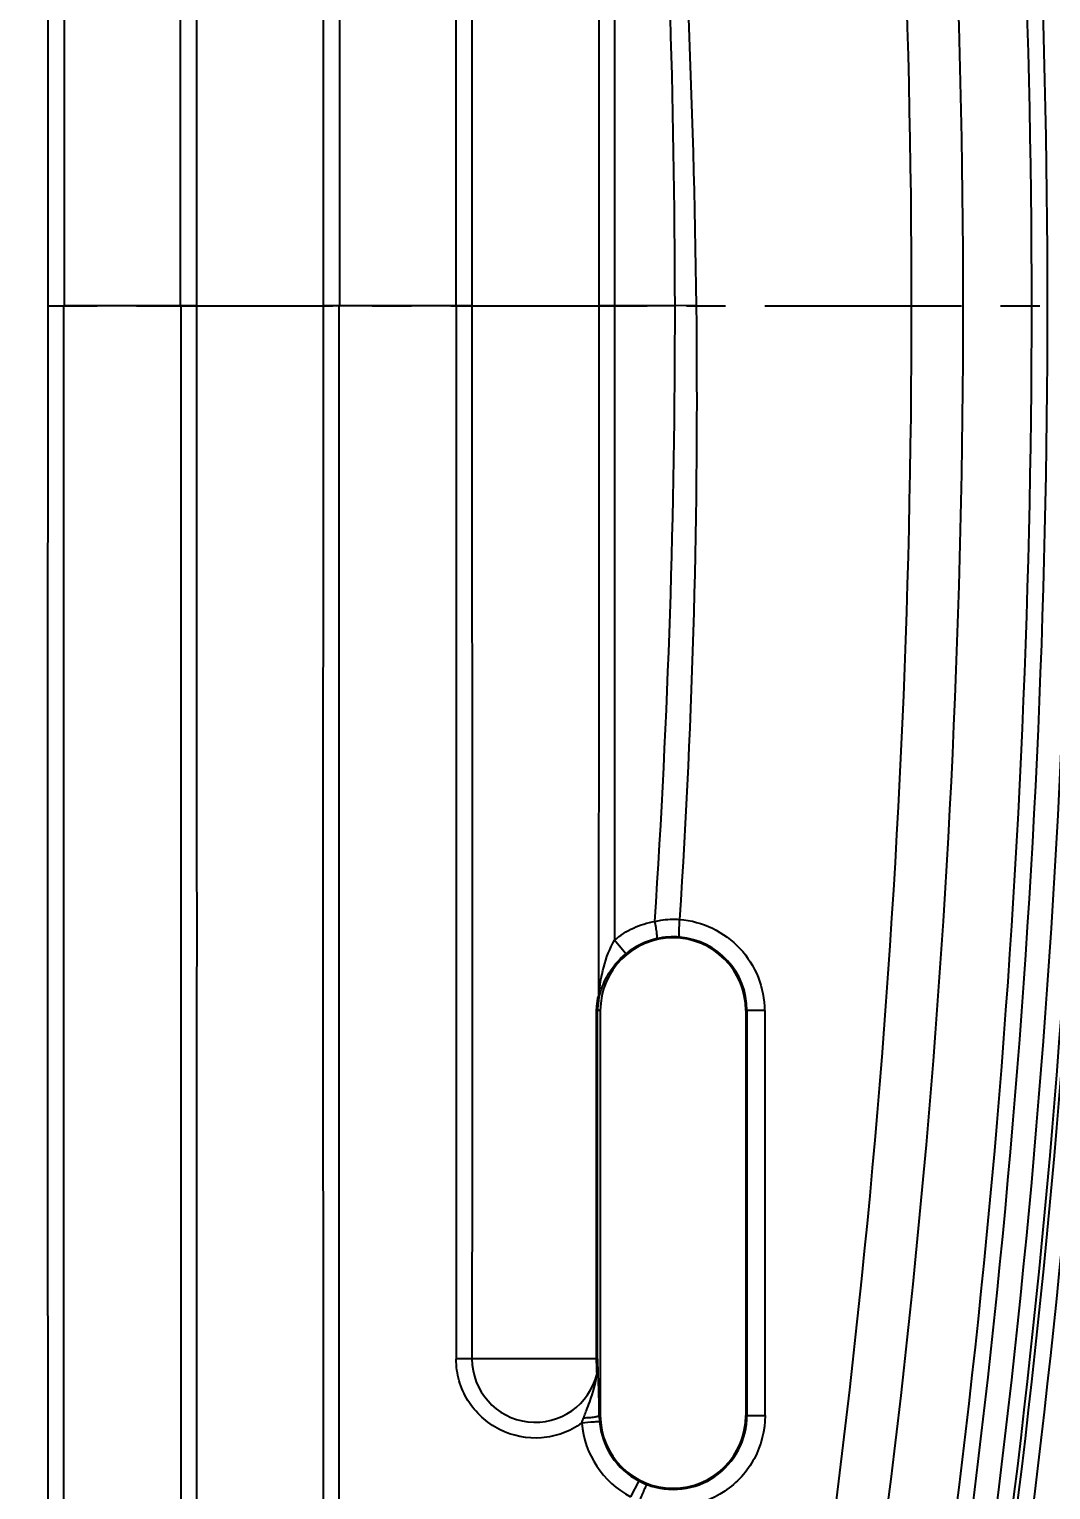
# Model space of a CAD drawing. Header units: millimetres. Extents: x 309 to 11345, y -1340 to 1318.
# Drawn here: x 10905 to 10968.4, y -575.5 to -484.8 of the extents above; entities that cross this region are included whole.
import ezdxf

# ---------------------------------------------------------------- set-up
doc = ezdxf.new("R2010")
doc.units = ezdxf.units.MM
doc.header["$LTSCALE"] = 16.335
doc.header["$PDMODE"] = 3
doc.header["$PDSIZE"] = 0.3125
doc.linetypes.add('CENTER', pattern=[0.6, 0.375, -0.075, 0.075, -0.075])
doc.linetypes.add('HIDDEN', pattern=[0.2, 0.1, -0.1])
doc.layers.get('0').update_dxf_attribs({"linetype": 'CONTINUOUS'})
doc.layers.get('Defpoints').update_dxf_attribs({"linetype": 'CONTINUOUS'})
doc.layers.add('DEFAULT_2', color=8, linetype='HIDDEN')
doc.styles.get("Standard").update_dxf_attribs({"font": 'txt', "width": 0.8})
doc.dimstyles.new('STANDARD$0', dxfattribs={"dimscale": 2, "dimtxt": 3, "dimasz": 3, "dimexe": 1.25, "dimexo": 0.625, "dimgap": 0.5, "dimtad": 0, "dimdsep": 46, "dimlunit": 6, "dimtxsty": 'Standard', "dimblk": 'CLOSEDBLANK', "dimcen": 0, "dimclrt": 2, "dimazin": 2, "dimtfac": 2, "dimtmove": 1, "dimatfit": 3, "dimfxl": 0, "dimtolj": 1, "dimtzin": 0, "dimarcsym": 0})

# ---------------------------------------------------------------- blocks, each defined once
blk = doc.blocks.new('_ClosedBlank')
at = {"color": 0, "linetype": 'ByBlock', "lineweight": -2}
for p, q in [((-1, 0.1667), (0, 0)), ((-1, 0.1667), (-1, -0.1667)), ((0, 0), (-1, -0.1667))]:
    blk.add_line(p, q, dxfattribs=at)
blk = doc.blocks.new('*D580')
at = {"color": 4, "lineweight": -2}
for p, q in [((10862.224, -341.996), (11014.614, -341.996)), ((11012.114, -361.996), (11012.114, -428.04)), ((11012.114, -641.996), (11012.114, -500.04)), ((10887.434, -661.996), (11014.614, -661.996))]:
    blk.add_line(p, q, dxfattribs=at)
at = {"layer": 'Defpoints', "color": 0}
for p in [(10860.974, -341.996), (10886.184, -661.996), (11012.114, -661.996)]:
    blk.add_point(p, dxfattribs=at)
at = {"color": 4, "lineweight": -2, "xscale": 20, "yscale": 20, "zscale": 20}
for p, rotation in [((11012.114, -341.996), 90), ((11012.114, -661.996), 270)]:
    blk.add_blockref('_ClosedBlank', p, dxfattribs=dict(at, rotation=rotation))
at = {"color": 6, "insert": (11012.114, -464.04), "char_height": 20, "attachment_point": 5, "rotation": 90}
blk.add_mtext('\\A1;320.00', dxfattribs=at)

msp = doc.modelspace()

# ---------------------------------------------------------------- linework, layer by layer
at = {"color": 7, "linetype": 'Continuous'}
for p, q in [((10906.125, -501.993), (10906.153, -402.98)), ((10915.309, -402.98), (10915.337, -501.993)), ((10923.219, -501.993), (10923.246, -402.978)), ((10907.134, -501.996), (10907.134, -406.212)), ((10914.33, -406.211), (10914.33, -501.996)), ((10924.227, -501.996), (10924.227, -406.212)), ((10940.331, -459.27), (10940.314, -501.993)), ((10914.363, -501.996), (10907.1, -501.996)), ((10907.1, -597.678), (10907.1, -501.996)), ((10914.363, -501.996), (10914.363, -597.678)), ((10931.458, -501.996), (10924.194, -501.996)), ((10924.194, -597.677), (10924.194, -501.996)), ((10931.458, -501.996), (10931.458, -567.378)), ((10945.041, -501.995), (10941.288, -501.995)), ((10941.288, -501.995), (10941.288, -541.361)), ((10946.374, -501.977), (10945.041, -501.994)), ((10941.99, -542.213), (10941.284, -541.364)), ((10940.405, -545.735), (10940.175, -545.735)), ((10940.175, -567.354), (10940.175, -545.735)), ((10940.233, -567.354), (10940.233, -545.735)), ((10940.405, -570.873), (10940.405, -545.735)), ((10950.596, -545.734), (10949.432, -545.735)), ((10949.432, -545.735), (10949.432, -570.873)), ((10940.233, -567.354), (10932.437, -567.354)), ((10949.432, -570.873), (10949.508, -570.873)), ((10942.796, -574.929), (10942.284, -575.911))]:
    msp.add_line(p, q, dxfattribs=at)
at = {"color": 1, "linetype": 'CENTER', "ltscale": 1.990406}
msp.add_line((10560.464, -501.99), (10980.464, -501.99), dxfattribs=at)
at = {"color": 7, "linetype": 'Continuous'}
for centre, radius, start, end in [((10368.264, -501.996), 602.639, 349.272711, 10.727289), ((10368.264, -501.996), 603.626, 349.272711, 10.727289), ((10368.264, -501.996), 598.919, 349.272711, 10.727289), ((10368.264, -501.996), 599.906, 349.272711, 10.727289), ((10368.264, -501.996), 601.382, 349.272711, 10.727289), ((10368.264, -501.996), 602.369, 349.272711, 10.727289), ((10368.264, -501.996), 594.664, 349.272711, 10.727289), ((10368.264, -501.996), 591.466, 349.272711, 10.727289), ((10366.435, -502.362), 578.606, 0.036301, 3.821716), ((10367.1, -508.773), 579.314, 0.672203, 4.438726), ((10373.258, -502.349), 571.783, 356.20448, 0.0354), ((10451.956, -507.556), 494.45, 356.22936, 0.64649), ((10944.918, -545.735), 4.514, 0, 180), ((10944.921, -546.061), 4.9, 85.20577, 101.88101), ((10944.939, -545.731), 4.569, 359.94028, 85.08694), ((10944.917, -545.733), 4.578, 102.68135, 129.74557), ((10936.372, -567.355), 3.934, 179.97456, 346.66054), ((11001.426, -595.147), 66.588, 158.63364, 158.76594), ((10817.872, -523.247), 130.546, 338.59684, 338.74835), ((10944.918, -570.873), 4.514, 180, 0), ((10944.92, -570.874), 5.685, 184.68427, 242.37283), ((10944.919, -570.872), 4.579, 184.68452, 242.38387), ((10945.004, -570.706), 4.765, 242.39348, 249.07115)]:
    msp.add_arc(centre, radius, start, end, dxfattribs=at)
for points in [[(10931.43, -436.64), (10931.429, -458.425), (10931.428, -480.211), (10931.427, -501.996)], [(10932.408, -436.639), (10932.415, -458.423), (10932.423, -480.208), (10932.431, -501.993)], [(10941.297, -501.996), (10941.315, -488.878), (10941.304, -475.761), (10941.318, -462.643)], [(10906.137, -601.045), (10906.114, -568.028), (10906.108, -535.01), (10906.125, -501.993)], [(10915.337, -501.993), (10915.355, -535.01), (10915.349, -568.028), (10915.325, -601.045)], [(10923.231, -601.045), (10923.207, -568.028), (10923.201, -535.01), (10923.219, -501.993)], [(10932.428, -501.993), (10932.443, -523.78), (10932.446, -545.567), (10932.436, -567.354)], [(10940.314, -501.993), (10940.305, -516.265), (10940.3, -530.538), (10940.301, -544.81)], [(10940.311, -544.987), (10940.317, -544.928), (10940.314, -544.868), (10940.302, -544.81)], [(10949.508, -545.735), (10949.509, -554.115), (10949.509, -562.494), (10949.508, -570.873)], [(10950.612, -545.733), (10950.612, -554.114), (10950.612, -562.495), (10950.611, -570.875)], [(10940.251, -568.013), (10940.248, -568.098), (10940.23, -568.184), (10940.2, -568.264)]]:
    msp.add_open_spline(points, degree=3, dxfattribs=at)
for points, knots in [([(10906.125, -501.993), (10906.167, -501.994), (10906.504, -501.995), (10906.84, -501.996), (10907.136, -501.996)], [0, 0, 0, 0, 0.123557, 1, 1, 1, 1]), ([(10915.337, -501.993), (10915.297, -501.994), (10914.969, -501.995), (10914.641, -501.996), (10914.353, -501.996)], [0, 0, 0, 0, 0.124216, 1, 1, 1, 1]), ([(10924.203, -501.996), (10924.094, -501.996), (10923.766, -501.995), (10923.437, -501.996), (10923.219, -501.993)], [0, 0, 0, 0, 0.333333, 1, 1, 1, 1]), ([(10932.431, -501.993), (10932.389, -501.994), (10932.055, -501.995), (10931.72, -501.996), (10931.427, -501.996)], [0, 0, 0, 0, 0.124049, 1, 1, 1, 1]), ([(10941.297, -501.996), (10941.188, -501.996), (10940.859, -501.995), (10940.531, -501.996), (10940.312, -501.993)], [0, 0, 0, 0, 0.333789, 1, 1, 1, 1]), ([(10941.288, -541.361), (10941.642, -541.062), (10942.432, -540.552), (10943.331, -540.279), (10943.788, -540.198)], [0, 0, 0, 0, 0.499897, 1, 1, 1, 1]), ([(10943.787, -540.198), (10943.913, -540.173), (10944.233, -540.122), (10944.748, -540.046), (10945.14, -540.057), (10945.336, -540.073)], [0, 0, 0, 0, 0.247372, 0.62306, 1, 1, 1, 1]), ([(10943.913, -541.267), (10943.922, -541.259), (10943.928, -541.22), (10943.931, -541.154), (10943.926, -541.051), (10943.908, -540.86), (10943.863, -540.571), (10943.816, -540.329), (10943.788, -540.198)], [0, 0, 0, 0, 0.032947, 0.096913, 0.191942, 0.315159, 0.630119, 1, 1, 1, 1]), ([(10945.331, -541.179), (10945.322, -541.172), (10945.314, -541.134), (10945.303, -541.068), (10945.298, -540.961), (10945.296, -540.758), (10945.308, -540.457), (10945.325, -540.204), (10945.336, -540.073)], [0, 0, 0, 0, 0.030614, 0.093704, 0.189044, 0.315412, 0.642797, 1, 1, 1, 1]), ([(10945.336, -540.072), (10946.035, -540.132), (10947.426, -540.512), (10949.162, -541.789), (10950.323, -543.609), (10950.596, -545.03), (10950.596, -545.733)], [0, 0, 0, 0, 0.249678, 0.499666, 0.7498, 1, 1, 1, 1]), ([(10940.302, -544.81), (10940.363, -544.213), (10940.56, -543.022), (10940.987, -541.879), (10941.288, -541.356)], [0, 0, 0, 0, 0.49835, 1, 1, 1, 1]), ([(10940.311, -544.987), (10940.421, -544.497), (10940.806, -543.452), (10941.532, -542.591), (10941.99, -542.213)], [0, 0, 0, 0, 0.458257, 1, 1, 1, 1]), ([(10940.175, -545.735), (10940.175, -545.646), (10940.187, -545.335), (10940.238, -545.024), (10940.302, -544.81)], [0, 0, 0, 0, 0.28533, 1, 1, 1, 1]), ([(10940.311, -544.987), (10940.3, -545.037), (10940.254, -545.284), (10940.233, -545.536), (10940.233, -545.735)], [0, 0, 0, 0, 0.206221, 1, 1, 1, 1]), ([(10932.437, -567.354), (10932.396, -567.353), (10932.068, -567.352), (10931.74, -567.352), (10931.454, -567.352)], [0, 0, 0, 0, 0.125648, 1, 1, 1, 1]), ([(10939.254, -571.338), (10938.891, -571.601), (10938.088, -572.027), (10936.33, -572.415), (10934.029, -571.967), (10932.31, -570.374), (10931.585, -568.726), (10931.458, -567.825), (10931.458, -567.378)], [0, 0, 0, 0, 0.125576, 0.251205, 0.500008, 0.748814, 0.874436, 1, 1, 1, 1]), ([(10940.2, -568.263), (10940.195, -568.204), (10940.179, -567.901), (10940.175, -567.598), (10940.175, -567.354)], [0, 0, 0, 0, 0.194503, 1, 1, 1, 1]), ([(10940.233, -567.354), (10940.233, -567.417), (10940.235, -567.637), (10940.24, -567.858), (10940.251, -568.013)], [0, 0, 0, 0, 0.290307, 1, 1, 1, 1]), ([(10939.54, -570.565), (10939.61, -570.385), (10939.894, -569.64), (10940.125, -568.865), (10940.2, -568.264)], [0, 0, 0, 0, 0.241454, 1, 1, 1, 1]), ([(10940.338, -570.873), (10940.332, -570.349), (10940.32, -569.594), (10940.284, -568.641), (10940.266, -568.211), (10940.251, -568.013)], [0, 0, 0, 0, 0.549759, 0.791724, 1, 1, 1, 1]), ([(10939.254, -571.338), (10939.261, -571.313), (10939.292, -571.209), (10939.329, -571.107), (10939.359, -571.03)], [0, 0, 0, 0, 0.241646, 1, 1, 1, 1]), ([(10940.338, -570.873), (10940.333, -570.885), (10940.302, -570.907), (10940.203, -570.947), (10940, -570.986), (10939.703, -571.016), (10939.477, -571.027), (10939.359, -571.03)], [0, 0, 0, 0, 0.038, 0.104547, 0.325663, 0.645588, 1, 1, 1, 1]), ([(10950.63, -570.875), (10950.631, -571.79), (10950.169, -573.65), (10948.251, -575.758), (10945.581, -576.743), (10943.687, -576.503), (10942.833, -576.181)], [0, 0, 0, 0, 0.250077, 0.50011, 0.750161, 1, 1, 1, 1]), ([(10943.302, -575.157), (10943.983, -575.418), (10945.498, -575.608), (10947.626, -574.801), (10949.143, -573.097), (10949.508, -571.606), (10949.508, -570.873)], [0, 0, 0, 0, 0.24907, 0.49882, 0.749222, 1, 1, 1, 1]), ([(10949.508, -570.873), (10949.624, -570.877), (10949.999, -570.871), (10950.372, -570.875), (10950.63, -570.875)], [0, 0, 0, 0, 0.311505, 1, 1, 1, 1]), ([(10940.355, -571.246), (10940.241, -571.26), (10939.873, -571.283), (10939.507, -571.318), (10939.254, -571.338)], [0, 0, 0, 0, 0.310588, 1, 1, 1, 1]), ([(10943.302, -575.157), (10943.291, -575.161), (10943.27, -575.193), (10943.233, -575.25), (10943.184, -575.347), (10943.123, -575.475), (10943.054, -575.632), (10942.954, -575.87), (10942.88, -576.055), (10942.833, -576.181)], [0, 0, 0, 0, 0.029547, 0.092476, 0.188102, 0.315017, 0.470072, 0.643533, 1, 1, 1, 1])]:
    msp.add_open_spline(points, degree=3, knots=knots, dxfattribs=at)
at = {"layer": 'DEFAULT_2', "color": 8, "linetype": 'HIDDEN'}
msp.add_line((10940.338, -570.873), (10940.405, -570.873), dxfattribs=at)
msp.add_arc((10945.51, -570.823), 5.173, 180.55398, 184.68804, dxfattribs=at)

# ---------------------------------------------------------------- dimensions: what is measured, and where the dimension line sits
dim = msp.add_linear_dim(base=(11012.114, -661.996), p1=(10860.974, -341.996), p2=(10886.184, -661.996), angle=90, dimstyle='STANDARD$0', override={"dimtxt": 10, "dimasz": 10, "dimgap": 0, "dimzin": 0, "dimclrd": 4, "dimclre": 4, "dimclrt": 6})
dim.commit()
dim.dimension.update_dxf_attribs({"geometry": '*D580', "text_midpoint": (11012.114, -464.04), "dimtype": 160})

doc.saveas('drawing.dxf')
